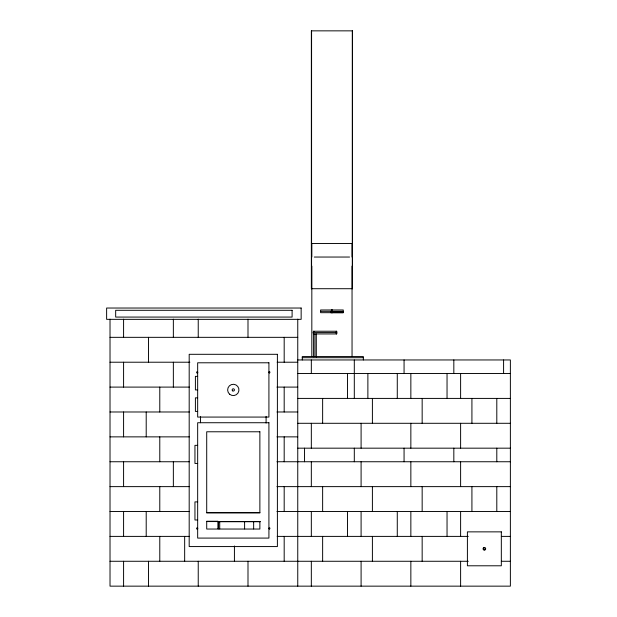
<?xml version="1.0" encoding="UTF-8"?>
<svg xmlns="http://www.w3.org/2000/svg" width="617" height="617" viewBox="0 0 617 617"><rect width="100%" height="100%" fill="white"/><g stroke="black" fill="none" stroke-linecap="round" stroke-linejoin="round"><path stroke-width="0.93" d="M197.756 372.575C196.237 374.45 196.237 370.354 197.756 372.221M197.748 528.646C196.229 530.52 196.229 526.424 197.748 528.299M311.354 243.468L352.515 243.468M314.3 257.042L349.561 257.042M320.616 311.33L343.237 311.33M330.565 311.678L343.237 311.678M330.565 312.009L343.237 312.009M330.565 312.287L343.237 312.287M330.565 312.503L343.237 312.503M343.237 312.688L320.616 312.688L320.616 309.973L343.237 309.973L343.237 312.688L330.565 312.642L330.565 311.33M313.652 331.229L336.543 331.229A1.357 0.401 -90 0 1 336.89 333.265A1.357 0.401 -90 0 1 336.188 333.265A1.357 0.401 -90 0 1 336.543 331.229M313.243 332.586L336.134 332.586M336.543 333.944L313.59 333.944L313.59 356.757M110.019 337.337L297.756 337.337M302.276 357.698L363.351 357.698M297.756 359.958L510.375 359.958L510.375 586.15L110.019 586.15L110.019 319.159M110.019 362.218L189.859 362.218M277.164 362.218L297.756 362.218M297.756 373.532L510.375 373.532M197.664 376.355L195.404 376.355L195.404 389.929L197.664 389.929M110.019 387.098L189.373 387.098M276.948 387.098L297.756 387.098M197.664 397.849L195.404 397.849L195.404 411.416L197.664 411.416M297.756 398.412L510.375 398.412M110.019 411.986L189.303 411.986M276.948 411.986L297.756 411.986M297.756 423.293L510.375 423.293M110.019 436.867L189.303 436.867M276.948 436.867L297.756 436.867M197.664 445.343L194.949 445.343L194.949 463.444L197.664 463.444M297.756 448.173L510.375 448.173M110.019 461.747L189.373 461.747M276.948 461.747L510.375 461.747M110.019 486.628L189.373 486.628M276.948 486.628L510.375 486.628M197.664 501.891L194.949 501.891L194.949 519.992L197.664 519.992M110.019 511.508L189.303 511.508M276.948 511.508L510.375 511.508M206.71 512.526L259.873 512.526M206.633 521.234L217.909 521.234L217.909 528.746M217.855 521.689L260.351 521.689M110.019 536.389L189.442 536.389M277.164 536.389L468.272 536.389M501.328 536.389L510.375 536.389M110.019 561.269L468.272 561.269M501.328 561.269L510.375 561.269M503.588 359.958L503.588 373.532M496.801 398.412L496.801 423.293M496.801 448.173L496.801 461.747M496.801 486.628L496.801 511.508M471.92 398.412L471.92 423.293M471.92 486.628L471.92 511.508M460.614 373.532L460.614 398.412M460.614 423.293L460.614 448.173M460.614 461.747L460.614 486.628M460.614 511.508L460.614 536.389M460.614 561.269L460.614 586.15M453.827 359.958L453.827 373.532M453.827 448.173L453.827 461.747M447.04 373.532L447.04 398.412M447.04 511.508L447.04 536.389M422.159 398.412L422.159 423.293M422.159 486.628L422.159 511.508M422.159 536.389L422.159 561.269M410.853 373.532L410.853 398.412M410.853 423.293L410.853 448.173M410.853 461.747L410.853 486.628M410.853 511.508L410.853 536.389M410.853 561.269L410.853 586.15M404.066 359.958L404.066 373.532M404.066 448.173L404.066 461.747M397.279 373.532L397.279 398.412M397.279 511.508L397.279 536.389M372.398 398.412L372.398 423.293M372.398 486.628L372.398 511.508M372.398 536.389L372.398 561.269M367.879 373.532L367.879 398.412M363.351 359.958L363.351 356.564L302.276 356.564L302.276 359.958M361.092 423.293L361.092 448.173M361.092 461.747L361.092 486.628M361.092 511.508L361.092 536.389M361.092 561.269L361.092 586.15M354.305 359.958L354.305 398.412M354.305 448.173L354.305 461.747M352.292 30.85L352.292 288.71M352.068 243.468L352.068 257.042M352.045 266.089L352.045 356.564M347.518 373.532L347.518 398.412M347.518 511.508L347.518 536.389M322.637 398.412L322.637 423.293M322.637 486.628L322.637 511.508M322.637 536.389L322.637 561.269M316.305 333.944L316.305 356.927M314.948 333.944L314.948 356.688M311.801 243.468L311.801 257.042M311.824 266.089L311.824 356.564M311.577 30.85L311.577 288.71M311.33 359.958L311.33 373.532M311.33 423.293L311.33 448.173M311.33 461.747L311.33 486.628M311.33 511.508L311.33 536.389M311.33 561.269L311.33 586.15M304.543 448.173L304.543 461.747M297.756 319.159L297.756 586.15M284.182 337.337L284.182 362.218M284.182 387.098L284.182 411.986M284.182 436.867L284.182 461.747M284.182 486.628L284.182 511.508M284.182 536.389L284.182 561.269M266.089 416.367L266.089 423.069M253.649 521.689L253.649 528.923M247.995 319.159L247.995 337.337M247.995 561.269L247.995 586.15M244.602 521.689L244.602 528.923M234.421 545.96L234.421 561.269M219.721 521.689L219.721 528.923M218.588 521.458L218.588 528.846M200.494 416.699L200.494 422.73M198.234 319.159L198.234 337.337M198.234 561.269L198.234 586.15M184.66 536.389L184.66 561.269M173.354 319.159L173.354 337.337M173.354 362.218L173.354 387.098M173.354 461.747L173.354 486.628M159.78 387.098L159.78 411.986M159.78 436.867L159.78 461.747M159.78 486.628L159.78 511.508M159.78 536.389L159.78 561.269M148.473 337.337L148.473 362.218M148.473 561.269L148.473 586.15M146.206 411.986L146.206 436.867M146.206 511.508L146.206 536.389M123.585 319.159L123.585 337.337M123.585 362.218L123.585 387.098M123.585 411.986L123.585 436.867M123.585 461.747L123.585 486.628M123.585 511.508L123.585 536.389M123.585 561.269L123.585 586.15M313.752 333.897A1.357 0.401 -90 0 1 313.259 332.239A1.357 0.401 -90 0 1 313.937 331.63M331.591 310.012A1.357 1.35 -90 0 1 332.278 310.012A1.357 1.357 0 0 0 331.576 310.019M485.001 549.469A0.902 0.902 0 0 1 483.72 549.469M483.72 548.189A0.902 0.902 0 0 1 485.001 548.189M268.827 372.221C269.66 374.812 270.84 370.393 268.827 372.221M268.827 528.299C269.66 530.89 270.84 526.463 268.827 528.299M483.404 547.865L483.003 548.829L483.404 549.786L484.36 550.187L485.324 549.786L485.718 548.829L485.324 547.865L484.36 547.472L483.404 547.865M352.515 30.85L311.354 30.85L311.354 288.71L352.515 288.71L352.515 30.85M301.15 308.03L106.625 308.03L106.625 319.344L301.15 319.344L301.15 308.03M292.103 310.297L115.672 310.297L115.672 317.076L292.103 317.076L292.103 310.297M277.395 354.305L189.188 354.305L189.188 546.569L277.395 546.569L277.395 354.305M268.919 362.788L197.664 362.788L197.664 417.069L268.919 417.069L268.919 362.788M268.919 422.73L197.664 422.73L197.664 538.086L268.919 538.086L268.919 422.73M259.873 431.777L206.71 431.777L206.71 512.974L259.873 512.974L259.873 431.777M259.873 521.573L206.71 521.573L206.71 529.039L259.873 529.039L259.873 521.573M501.328 531.862L467.401 531.862L467.401 565.789L501.328 565.789L501.328 531.862M331.267 312.503A1.357 1.35 -90 0 0 332.602 312.503A1.357 1.357 0 0 1 331.244 312.503M232.563 390.8A1.134 1.134 0 0 0 234.406 390.121A1.134 1.134 0 0 0 232.902 388.864A1.134 1.134 0 0 0 232.563 390.8M229.663 394.263A5.653 5.653 0 0 0 238.864 390.9A5.653 5.653 0 0 0 231.352 384.615A5.653 5.653 0 0 0 229.663 394.263"/></g></svg>
